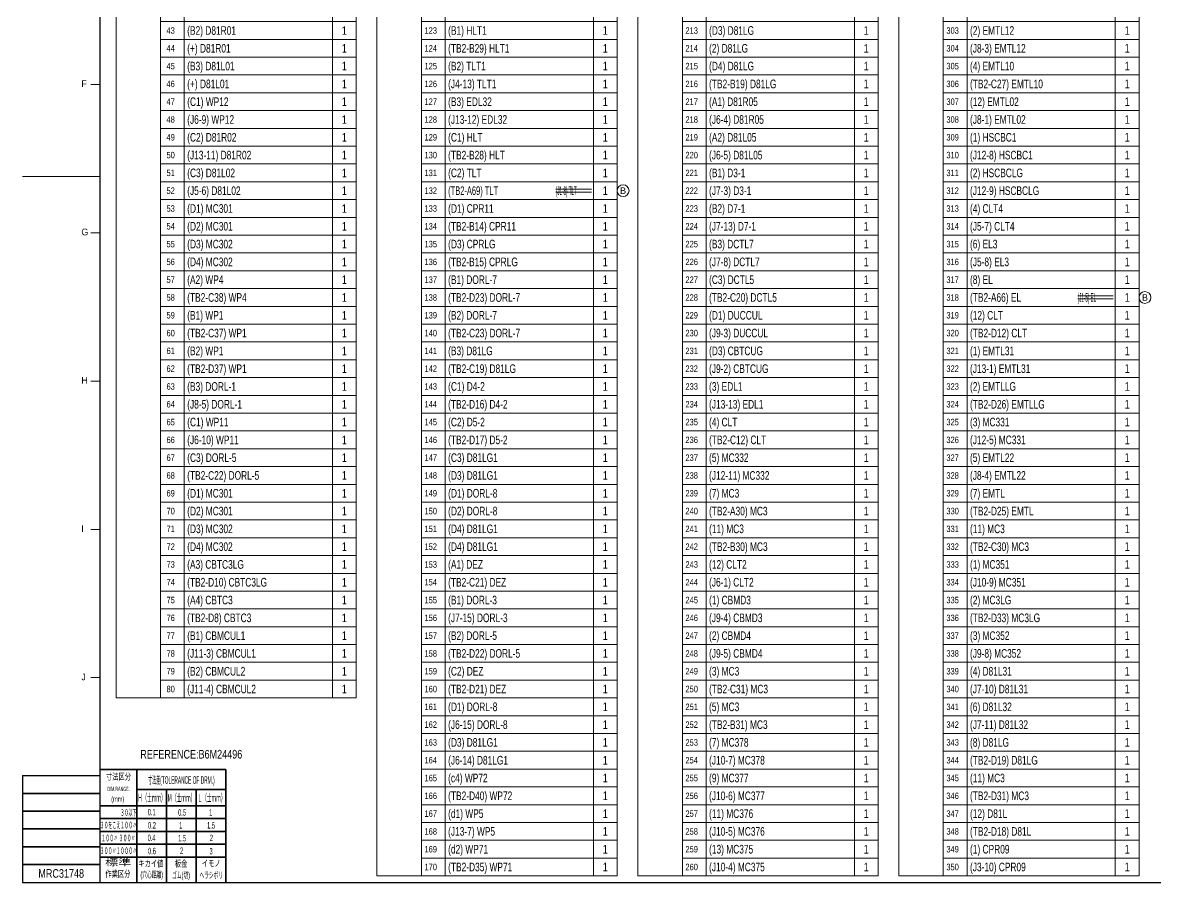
# Model space of a CAD drawing. Header units: millimetres. Extents: x 10 to 832, y 7 to 590.
# Drawn here: x 9.5 to 391.5, y 15 to 304.8 of the extents above; entities that cross this region are included whole.
import ezdxf
from ezdxf.enums import TextEntityAlignment as Align

# ---------------------------------------------------------------- set-up
doc = ezdxf.new("R2010")
doc.units = ezdxf.units.MM
for name, color, linetype in [('GR1_01', 7, 'Continuous'), ('GR1_02', 7, 'Continuous'), ('GR1_03', 7, 'Continuous'), ('QTY', 7, 'Continuous'), ('図面枠B6M', 7, 'Continuous'), ('訂正記号', 7, 'Continuous')]:
    doc.layers.add(name, color=color, linetype=linetype)
doc.styles.add('HG丸ｺﾞｼｯｸM-PRO', font='')
doc.styles.get('HG丸ｺﾞｼｯｸM-PRO').set_extended_font_data('HG丸ｺﾞｼｯｸM-PRO')

# ---------------------------------------------------------------- blocks, each defined once
blk = doc.blocks.new('BLKF023')
at = {"layer": '図面枠B6M', "color": 2, "linetype": 'Continuous', "lineweight": 25}
for p, q in [((35.5, 584), (35.5, 15)), ((9.5, 51), (9.5, 15)), ((9.5, 51), (35.5, 51)), ((9.5, 15), (831.5, 15))]:
    blk.add_line(p, q, dxfattribs=at)
at = {"layer": '図面枠B6M', "color": 4, "linetype": 'Continuous', "lineweight": 13}
for p, q in [((32.5, 284), (35.5, 284)), ((9.5, 253), (35.5, 253)), ((32.5, 234), (35.5, 234)), ((32.5, 184), (35.5, 184)), ((32.5, 134), (35.5, 134)), ((32.5, 84), (35.5, 84))]:
    blk.add_line(p, q, dxfattribs=at)
at = {"layer": '図面枠B6M', "color": 3, "linetype": 'Continuous', "lineweight": 35}
for p, q in [((35.5, 53), (78, 53)), ((48, 53), (48, 15)), ((78, 53), (78, 15)), ((48, 46.3), (78, 46.3)), ((58, 46.3), (58, 15)), ((68, 46.3), (68, 15)), ((9.5, 45), (35.5, 45)), ((9.5, 39), (35.5, 39)), ((35.5, 40.8), (78, 40.8)), ((35.5, 36.47), (78, 36.47)), ((9.5, 33), (35.5, 33)), ((35.5, 32.15), (78, 32.15)), ((9.5, 27), (35.5, 27)), ((35.5, 27.82), (78, 27.82)), ((35.5, 23.5), (78, 23.5)), ((9.5, 21), (35.5, 21))]:
    blk.add_line(p, q, dxfattribs=at)
at = {"layer": '図面枠B6M', "color": 4, "linetype": 'Continuous', "lineweight": 13, "style": 'HG丸ｺﾞｼｯｸM-PRO'}
for s, width, p in [('F', 0.998986, (29.29, 282.45)), ('G', 1.003714, (29.29, 232.45)), ('H', 1.00207, (29.29, 182.45)), ('I', 1.00207, (29.29, 132.45)), ('J', 1.005117, (29.29, 82.45))]:
    blk.add_text(s, height=2.25, dxfattribs=dict(at, width=width)).set_placement(p, align=Align.BOTTOM_LEFT)
for s, height, width, p in [('寸法区分', 2.182, 0.692256, (41.81, 48.9)), ('(mm)', 1.818, 0.619256, (41.57, 41.64)), ('標準', 2.182, 1.489301, (41.71, 20)), ('作業区分', 2.182, 0.692256, (41.62, 16.1)), ('(穴心距離)', 2.182, 0.521231, (53.03, 15.86)), ('ゴム(切)', 2.182, 0.521232, (62.93, 15.67)), ('ヘラシボリ', 2.182, 0.521228, (73.11, 15.67))]:
    blk.add_text(s, height=height, dxfattribs=dict(at, width=width)).set_placement(p, align=Align.BOTTOM_CENTER)
for s, height, width, p in [('寸法差(TOLERANCE OF DRM.)', 2.5455, 0.382528, (63.02, 49.5)), ('DIM.RANGE.', 1.455, 0.522543, (41.85, 46.49)), ('Ｈ（士ｍｍ）', 2.545, 0.439786, (53.03, 43.51)), ('Ｍ（士ｍｍ）', 2.545, 0.439786, (63.02, 43.46)), ('Ｌ（士ｍｍ）', 2.545, 0.439786, (73.2, 43.46)), ('３０以下', 2.182, 0.44793, (45.2, 38.52)), ('0.1', 2.182, 0.522424, (53.03, 38.67)), ('0.5', 2.182, 0.522424, (63.26, 38.57)), ('1', 2.18, 0.521199, (72.92, 38.57)), ('３０をこえ１００〃', 2.182, 0.44793, (41.79, 34.27)), ('0.2', 2.182, 0.522424, (53.12, 34.23)), ('1', 2.18, 0.521199, (62.83, 34.23)), ('1.5', 2.182, 0.522424, (73.02, 34.23)), ('１００〃 ３００〃', 2.182, 0.448161, (41.79, 29.93)), ('0.4', 2.182, 0.522424, (52.98, 29.99)), ('1.5', 2.182, 0.522424, (63.26, 29.9)), ('2', 2.18, 0.521199, (73.16, 29.99)), ('３００〃１０００〃', 2.182, 0.44793, (41.79, 25.64)), ('2', 2.18, 0.521199, (63.12, 25.65)), ('0.6', 2.182, 0.522424, (53.12, 25.56)), ('3', 2.18, 0.521199, (73.06, 25.51)), ('キカイ値', 2.182, 0.692256, (52.74, 21.33)), ('板金', 2.182, 0.692256, (62.93, 21.33)), ('イモノ', 2.182, 0.692256, (73.11, 21.42))]:
    blk.add_text(s, height=height, dxfattribs=dict(at, width=width)).set_placement(p, align=Align.MIDDLE_CENTER)
blk = doc.blocks.new('BLKF026')
at = {"layer": 'GR1_01', "color": 3, "linetype": 'Continuous', "lineweight": 13}
for p, q in [((41, 568.67), (41, 557.17)), ((41, 568.67), (41, 77.17)), ((122, 568.67), (41, 568.67)), ((56, 568.67), (56, 557.17)), ((64, 568.67), (64, 77.17)), ((114, 568.67), (114, 77.17)), ((122, 568.67), (122, 77.17)), ((122, 557.17), (41, 557.17)), ((56, 557.17), (56, 77.17)), ((56, 557.17), (122, 557.17)), ((122, 557.17), (122, 83.17)), ((56, 551.17), (122, 551.17)), ((56, 545.17), (122, 545.17)), ((56, 539.17), (122, 539.17)), ((56, 533.17), (122, 533.17)), ((56, 527.17), (122, 527.17)), ((56, 521.17), (122, 521.17)), ((56, 515.17), (122, 515.17)), ((56, 509.17), (122, 509.17)), ((56, 503.17), (122, 503.17)), ((56, 497.17), (122, 497.17)), ((56, 491.17), (122, 491.17)), ((56, 485.17), (122, 485.17)), ((56, 479.17), (122, 479.17)), ((56, 473.17), (122, 473.17)), ((56, 467.17), (122, 467.17)), ((56, 461.17), (122, 461.17)), ((56, 455.17), (122, 455.17)), ((56, 449.17), (122, 449.17)), ((56, 443.17), (122, 443.17)), ((56, 437.17), (122, 437.17)), ((56, 431.17), (122, 431.17)), ((56, 425.17), (122, 425.17)), ((56, 419.17), (122, 419.17)), ((56, 413.17), (122, 413.17)), ((56, 407.17), (122, 407.17)), ((56, 401.17), (122, 401.17)), ((56, 395.17), (122, 395.17)), ((56, 389.17), (122, 389.17)), ((56, 383.17), (122, 383.17)), ((56, 377.17), (122, 377.17)), ((56, 371.17), (122, 371.17)), ((56, 365.17), (122, 365.17)), ((56, 359.17), (122, 359.17)), ((56, 353.17), (122, 353.17)), ((56, 347.17), (122, 347.17)), ((56, 341.17), (122, 341.17)), ((56, 335.17), (122, 335.17)), ((56, 329.17), (122, 329.17)), ((56, 323.17), (122, 323.17)), ((56, 317.17), (122, 317.17)), ((56, 311.17), (122, 311.17)), ((56, 305.17), (122, 305.17)), ((56, 299.17), (122, 299.17)), ((56, 293.17), (122, 293.17)), ((56, 287.17), (122, 287.17)), ((56, 281.17), (122, 281.17)), ((56, 275.17), (122, 275.17)), ((56, 269.17), (122, 269.17)), ((56, 263.17), (122, 263.17)), ((56, 257.17), (122, 257.17)), ((56, 251.17), (122, 251.17)), ((56, 245.17), (122, 245.17)), ((56, 239.17), (122, 239.17)), ((56, 233.17), (122, 233.17)), ((56, 227.17), (122, 227.17)), ((56, 221.17), (122, 221.17)), ((56, 215.17), (122, 215.17)), ((56, 209.17), (122, 209.17)), ((56, 203.17), (122, 203.17)), ((56, 197.17), (122, 197.17)), ((56, 191.17), (122, 191.17)), ((56, 185.17), (122, 185.17)), ((56, 179.17), (122, 179.17)), ((56, 173.17), (122, 173.17)), ((56, 167.17), (122, 167.17)), ((56, 161.17), (122, 161.17)), ((56, 155.17), (122, 155.17)), ((56, 149.17), (122, 149.17)), ((56, 143.17), (122, 143.17)), ((56, 137.17), (122, 137.17)), ((56, 131.17), (122, 131.17)), ((56, 125.17), (122, 125.17)), ((56, 119.17), (122, 119.17)), ((56, 113.17), (122, 113.17)), ((56, 107.17), (122, 107.17)), ((56, 101.17), (122, 101.17)), ((56, 95.17), (122, 95.17)), ((56, 89.17), (122, 89.17)), ((56, 83.17), (122, 83.17)), ((56, 83.17), (122, 83.17)), ((41, 77.17), (122, 77.17))]:
    blk.add_line(p, q, dxfattribs=at)
at = {"layer": 'GR1_01', "color": 3, "linetype": 'Continuous', "lineweight": 13, "style": 'HG丸ｺﾞｼｯｸM-PRO'}
for s, height, width, p in [('電線種別', 2.182, 0.863284, (48.5, 565.8)), ('線番号', 2.182, 0.863284, (89, 564.7)), ('#', 2.18, 0.693196, (60.1, 562.18)), ('TEXT', 2.182, 0.863438, (89, 560.92)), ('QTY', 2.182, 0.692704, (117.93, 562.78))]:
    blk.add_text(s, height=height, dxfattribs=dict(at, width=width)).set_placement(p, align=Align.MIDDLE_CENTER)
for s, width, p in [('WIRE', 0.829808, (48.5, 561.05)), ('CLASS', 0.831675, (48.5, 558.55))]:
    blk.add_text(s, height=1.818, dxfattribs=dict(at, width=width)).set_placement(p, align=Align.BOTTOM_CENTER)
blk = doc.blocks.new('BLKF027')
at = {"layer": 'GR1_01', "color": 3, "linetype": 'Continuous', "lineweight": 13}
for p, q in [((129, 568.67), (129, 557.17)), ((129, 568.67), (129, 17.17)), ((210, 568.67), (129, 568.67)), ((144, 568.67), (144, 557.17)), ((152, 568.67), (152, 17.17)), ((202, 568.67), (202, 17.17)), ((210, 568.67), (210, 17.17)), ((210, 557.17), (129, 557.17)), ((144, 557.17), (144, 17.17)), ((144, 557.17), (210, 557.17)), ((144, 551.17), (210, 551.17)), ((144, 545.17), (210, 545.17)), ((144, 539.17), (210, 539.17)), ((144, 533.17), (210, 533.17)), ((144, 527.17), (210, 527.17)), ((144, 521.17), (210, 521.17)), ((144, 515.17), (210, 515.17)), ((144, 509.17), (210, 509.17)), ((144, 503.17), (210, 503.17)), ((144, 497.17), (210, 497.17)), ((144, 491.17), (210, 491.17)), ((144, 485.17), (210, 485.17)), ((144, 479.17), (210, 479.17)), ((144, 473.17), (210, 473.17)), ((144, 467.17), (210, 467.17)), ((144, 461.17), (210, 461.17)), ((144, 455.17), (210, 455.17)), ((144, 449.17), (210, 449.17)), ((144, 443.17), (210, 443.17)), ((144, 437.17), (210, 437.17)), ((144, 431.17), (210, 431.17)), ((144, 425.17), (210, 425.17)), ((144, 419.17), (210, 419.17)), ((144, 413.17), (210, 413.17)), ((144, 407.17), (210, 407.17)), ((144, 401.17), (210, 401.17)), ((144, 395.17), (210, 395.17)), ((144, 389.17), (210, 389.17)), ((144, 383.17), (210, 383.17)), ((144, 377.17), (210, 377.17)), ((144, 371.17), (210, 371.17)), ((144, 365.17), (210, 365.17)), ((144, 359.17), (210, 359.17)), ((144, 353.17), (210, 353.17)), ((144, 347.17), (210, 347.17)), ((144, 341.17), (210, 341.17)), ((144, 335.17), (210, 335.17)), ((144, 329.17), (210, 329.17)), ((144, 323.17), (210, 323.17)), ((144, 317.17), (210, 317.17)), ((144, 311.17), (210, 311.17)), ((144, 305.17), (210, 305.17)), ((144, 299.17), (210, 299.17)), ((144, 293.17), (210, 293.17)), ((144, 287.17), (210, 287.17)), ((144, 281.17), (210, 281.17)), ((144, 275.17), (210, 275.17)), ((144, 269.17), (210, 269.17)), ((144, 263.17), (210, 263.17)), ((144, 257.17), (210, 257.17)), ((144, 251.17), (210, 251.17)), ((144, 245.17), (210, 245.17)), ((144, 239.17), (210, 239.17)), ((144, 233.17), (210, 233.17)), ((144, 227.17), (210, 227.17)), ((144, 221.17), (210, 221.17)), ((144, 215.17), (210, 215.17)), ((144, 209.17), (210, 209.17)), ((144, 203.17), (210, 203.17)), ((144, 197.17), (210, 197.17)), ((144, 191.17), (210, 191.17)), ((144, 185.17), (210, 185.17)), ((144, 179.17), (210, 179.17)), ((144, 173.17), (210, 173.17)), ((144, 167.17), (210, 167.17)), ((144, 161.17), (210, 161.17)), ((144, 155.17), (210, 155.17)), ((144, 149.17), (210, 149.17)), ((144, 143.17), (210, 143.17)), ((144, 137.17), (210, 137.17)), ((144, 131.17), (210, 131.17)), ((144, 125.17), (210, 125.17)), ((144, 119.17), (210, 119.17)), ((144, 113.17), (210, 113.17)), ((144, 107.17), (210, 107.17)), ((144, 101.17), (210, 101.17)), ((144, 95.17), (210, 95.17)), ((144, 89.17), (210, 89.17)), ((144, 83.17), (210, 83.17)), ((144, 83.17), (210, 83.17)), ((144, 77.17), (210, 77.17)), ((144, 71.17), (210, 71.17)), ((144, 65.17), (210, 65.17)), ((144, 59.17), (210, 59.17)), ((144, 53.17), (210, 53.17)), ((144, 47.17), (210, 47.17)), ((144, 41.17), (210, 41.17)), ((144, 35.17), (210, 35.17)), ((144, 29.17), (210, 29.17)), ((144, 23.17), (210, 23.17)), ((129, 17.17), (210, 17.17))]:
    blk.add_line(p, q, dxfattribs=at)
at = {"layer": 'GR1_01', "color": 3, "linetype": 'Continuous', "lineweight": 13, "style": 'HG丸ｺﾞｼｯｸM-PRO'}
for s, height, width, p in [('電線種別', 2.182, 0.863284, (136.5, 565.8)), ('線番号', 2.182, 0.863284, (177, 564.7)), ('#', 2.18, 0.693196, (148.1, 562.18)), ('TEXT', 2.182, 0.863438, (177, 560.92)), ('QTY', 2.182, 0.692704, (205.93, 562.78))]:
    blk.add_text(s, height=height, dxfattribs=dict(at, width=width)).set_placement(p, align=Align.MIDDLE_CENTER)
for s, width, p in [('WIRE', 0.829808, (136.5, 561.05)), ('CLASS', 0.831675, (136.5, 558.55))]:
    blk.add_text(s, height=1.818, dxfattribs=dict(at, width=width)).set_placement(p, align=Align.BOTTOM_CENTER)
blk = doc.blocks.new('BLKF028')
at = {"layer": 'GR1_01', "color": 3, "linetype": 'Continuous', "lineweight": 13}
for p, q in [((217, 568.67), (217, 557.17)), ((217, 568.67), (217, 17.17)), ((298, 568.67), (217, 568.67)), ((232, 568.67), (232, 557.17)), ((240, 568.67), (240, 17.17)), ((290, 568.67), (290, 17.17)), ((298, 568.67), (298, 17.17)), ((298, 557.17), (217, 557.17)), ((232, 557.17), (232, 17.17)), ((232, 557.17), (298, 557.17)), ((232, 551.17), (298, 551.17)), ((232, 545.17), (298, 545.17)), ((232, 539.17), (298, 539.17)), ((232, 533.17), (298, 533.17)), ((232, 527.17), (298, 527.17)), ((232, 521.17), (298, 521.17)), ((232, 515.17), (298, 515.17)), ((232, 509.17), (298, 509.17)), ((232, 503.17), (298, 503.17)), ((232, 497.17), (298, 497.17)), ((232, 491.17), (298, 491.17)), ((232, 485.17), (298, 485.17)), ((232, 479.17), (298, 479.17)), ((232, 473.17), (298, 473.17)), ((232, 467.17), (298, 467.17)), ((232, 461.17), (298, 461.17)), ((232, 455.17), (298, 455.17)), ((232, 449.17), (298, 449.17)), ((232, 443.17), (298, 443.17)), ((232, 437.17), (298, 437.17)), ((232, 431.17), (298, 431.17)), ((232, 425.17), (298, 425.17)), ((232, 419.17), (298, 419.17)), ((232, 413.17), (298, 413.17)), ((232, 407.17), (298, 407.17)), ((232, 401.17), (298, 401.17)), ((232, 395.17), (298, 395.17)), ((232, 389.17), (298, 389.17)), ((232, 383.17), (298, 383.17)), ((232, 377.17), (298, 377.17)), ((232, 371.17), (298, 371.17)), ((232, 365.17), (298, 365.17)), ((232, 359.17), (298, 359.17)), ((232, 353.17), (298, 353.17)), ((232, 347.17), (298, 347.17)), ((232, 341.17), (298, 341.17)), ((232, 335.17), (298, 335.17)), ((232, 329.17), (298, 329.17)), ((232, 323.17), (298, 323.17)), ((232, 317.17), (298, 317.17)), ((232, 311.17), (298, 311.17)), ((232, 305.17), (298, 305.17)), ((232, 299.17), (298, 299.17)), ((232, 293.17), (298, 293.17)), ((232, 287.17), (298, 287.17)), ((232, 281.17), (298, 281.17)), ((232, 275.17), (298, 275.17)), ((232, 269.17), (298, 269.17)), ((232, 263.17), (298, 263.17)), ((232, 257.17), (298, 257.17)), ((232, 251.17), (298, 251.17)), ((232, 245.17), (298, 245.17)), ((232, 239.17), (298, 239.17)), ((232, 233.17), (298, 233.17)), ((232, 227.17), (298, 227.17)), ((232, 221.17), (298, 221.17)), ((232, 215.17), (298, 215.17)), ((232, 209.17), (298, 209.17)), ((232, 203.17), (298, 203.17)), ((232, 197.17), (298, 197.17)), ((232, 191.17), (298, 191.17)), ((232, 185.17), (298, 185.17)), ((232, 179.17), (298, 179.17)), ((232, 173.17), (298, 173.17)), ((232, 167.17), (298, 167.17)), ((232, 161.17), (298, 161.17)), ((232, 155.17), (298, 155.17)), ((232, 149.17), (298, 149.17)), ((232, 143.17), (298, 143.17)), ((232, 137.17), (298, 137.17)), ((232, 131.17), (298, 131.17)), ((232, 125.17), (298, 125.17)), ((232, 119.17), (298, 119.17)), ((232, 113.17), (298, 113.17)), ((232, 107.17), (298, 107.17)), ((232, 101.17), (298, 101.17)), ((232, 95.17), (298, 95.17)), ((232, 89.17), (298, 89.17)), ((232, 83.17), (298, 83.17)), ((232, 83.17), (298, 83.17)), ((232, 77.17), (298, 77.17)), ((232, 71.17), (298, 71.17)), ((232, 65.17), (298, 65.17)), ((232, 59.17), (298, 59.17)), ((232, 53.17), (298, 53.17)), ((232, 47.17), (298, 47.17)), ((232, 41.17), (298, 41.17)), ((232, 35.17), (298, 35.17)), ((232, 29.17), (298, 29.17)), ((232, 23.17), (298, 23.17)), ((217, 17.17), (298, 17.17))]:
    blk.add_line(p, q, dxfattribs=at)
at = {"layer": 'GR1_01', "color": 3, "linetype": 'Continuous', "lineweight": 13, "style": 'HG丸ｺﾞｼｯｸM-PRO'}
for s, height, width, p in [('電線種別', 2.182, 0.863284, (224.5, 565.8)), ('線番号', 2.182, 0.863284, (265, 564.7)), ('#', 2.18, 0.693196, (236.1, 562.18)), ('TEXT', 2.182, 0.863438, (265, 560.92)), ('QTY', 2.182, 0.692704, (293.93, 562.78))]:
    blk.add_text(s, height=height, dxfattribs=dict(at, width=width)).set_placement(p, align=Align.MIDDLE_CENTER)
for s, width, p in [('WIRE', 0.829808, (224.5, 561.05)), ('CLASS', 0.831675, (224.5, 558.55))]:
    blk.add_text(s, height=1.818, dxfattribs=dict(at, width=width)).set_placement(p, align=Align.BOTTOM_CENTER)
blk = doc.blocks.new('BLKF029')
at = {"layer": 'GR1_01', "color": 3, "linetype": 'Continuous', "lineweight": 13}
for p, q in [((305, 568.67), (305, 557.17)), ((305, 568.67), (305, 17.17)), ((386, 568.67), (305, 568.67)), ((320, 568.67), (320, 557.17)), ((328, 568.67), (328, 17.17)), ((378, 568.67), (378, 17.17)), ((386, 568.67), (386, 17.17)), ((386, 557.17), (305, 557.17)), ((320, 557.17), (320, 17.17)), ((320, 557.17), (386, 557.17)), ((320, 551.17), (386, 551.17)), ((320, 545.17), (386, 545.17)), ((320, 539.17), (386, 539.17)), ((320, 533.17), (386, 533.17)), ((320, 527.17), (386, 527.17)), ((320, 521.17), (386, 521.17)), ((320, 515.17), (386, 515.17)), ((320, 509.17), (386, 509.17)), ((320, 503.17), (386, 503.17)), ((320, 497.17), (386, 497.17)), ((320, 491.17), (386, 491.17)), ((320, 485.17), (386, 485.17)), ((320, 479.17), (386, 479.17)), ((320, 473.17), (386, 473.17)), ((320, 467.17), (386, 467.17)), ((320, 461.17), (386, 461.17)), ((320, 455.17), (386, 455.17)), ((320, 449.17), (386, 449.17)), ((320, 443.17), (386, 443.17)), ((320, 437.17), (386, 437.17)), ((320, 431.17), (386, 431.17)), ((320, 425.17), (386, 425.17)), ((320, 419.17), (386, 419.17)), ((320, 413.17), (386, 413.17)), ((320, 407.17), (386, 407.17)), ((320, 401.17), (386, 401.17)), ((320, 395.17), (386, 395.17)), ((320, 389.17), (386, 389.17)), ((320, 383.17), (386, 383.17)), ((320, 377.17), (386, 377.17)), ((320, 371.17), (386, 371.17)), ((320, 365.17), (386, 365.17)), ((320, 359.17), (386, 359.17)), ((320, 353.17), (386, 353.17)), ((320, 347.17), (386, 347.17)), ((320, 341.17), (386, 341.17)), ((320, 335.17), (386, 335.17)), ((320, 329.17), (386, 329.17)), ((320, 323.17), (386, 323.17)), ((320, 317.17), (386, 317.17)), ((320, 311.17), (386, 311.17)), ((320, 305.17), (386, 305.17)), ((320, 299.17), (386, 299.17)), ((320, 293.17), (386, 293.17)), ((320, 287.17), (386, 287.17)), ((320, 281.17), (386, 281.17)), ((320, 275.17), (386, 275.17)), ((320, 269.17), (386, 269.17)), ((320, 263.17), (386, 263.17)), ((320, 257.17), (386, 257.17)), ((320, 251.17), (386, 251.17)), ((320, 245.17), (386, 245.17)), ((320, 239.17), (386, 239.17)), ((320, 233.17), (386, 233.17)), ((320, 227.17), (386, 227.17)), ((320, 221.17), (386, 221.17)), ((320, 215.17), (386, 215.17)), ((320, 209.17), (386, 209.17)), ((320, 203.17), (386, 203.17)), ((320, 197.17), (386, 197.17)), ((320, 191.17), (386, 191.17)), ((320, 185.17), (386, 185.17)), ((320, 179.17), (386, 179.17)), ((320, 173.17), (386, 173.17)), ((320, 167.17), (386, 167.17)), ((320, 161.17), (386, 161.17)), ((320, 155.17), (386, 155.17)), ((320, 149.17), (386, 149.17)), ((320, 143.17), (386, 143.17)), ((320, 137.17), (386, 137.17)), ((320, 131.17), (386, 131.17)), ((320, 125.17), (386, 125.17)), ((320, 119.17), (386, 119.17)), ((320, 113.17), (386, 113.17)), ((320, 107.17), (386, 107.17)), ((320, 101.17), (386, 101.17)), ((320, 95.17), (386, 95.17)), ((320, 89.17), (386, 89.17)), ((320, 83.17), (386, 83.17)), ((320, 83.17), (386, 83.17)), ((320, 77.17), (386, 77.17)), ((320, 71.17), (386, 71.17)), ((320, 65.17), (386, 65.17)), ((320, 59.17), (386, 59.17)), ((320, 53.17), (386, 53.17)), ((320, 47.17), (386, 47.17)), ((320, 41.17), (386, 41.17)), ((320, 35.17), (386, 35.17)), ((320, 29.17), (386, 29.17)), ((320, 23.17), (386, 23.17)), ((305, 17.17), (386, 17.17))]:
    blk.add_line(p, q, dxfattribs=at)
at = {"layer": 'GR1_01', "color": 3, "linetype": 'Continuous', "lineweight": 13, "style": 'HG丸ｺﾞｼｯｸM-PRO'}
for s, height, width, p in [('電線種別', 2.182, 0.863284, (312.5, 565.8)), ('線番号', 2.182, 0.863284, (353, 564.7)), ('#', 2.18, 0.693196, (324.1, 562.18)), ('TEXT', 2.182, 0.863438, (353, 560.92)), ('QTY', 2.182, 0.692704, (381.93, 562.78))]:
    blk.add_text(s, height=height, dxfattribs=dict(at, width=width)).set_placement(p, align=Align.MIDDLE_CENTER)
for s, width, p in [('WIRE', 0.829808, (312.5, 561.05)), ('CLASS', 0.831675, (312.5, 558.55))]:
    blk.add_text(s, height=1.818, dxfattribs=dict(at, width=width)).set_placement(p, align=Align.BOTTOM_CENTER)
blk = doc.blocks.new('BLKF043')
at = {"layer": '訂正記号', "color": 4, "linetype": 'Continuous', "lineweight": 13}
blk.add_circle((388, 212.17), 2, dxfattribs=at)
at = {"layer": '訂正記号', "color": 4, "linetype": 'Continuous', "lineweight": 13, "style": 'HG丸ｺﾞｼｯｸM-PRO', "width": 1.04272}
blk.add_text('B', height=2.18, dxfattribs=at).set_placement((388, 212.17), align=Align.MIDDLE_CENTER)
blk = doc.blocks.new('BLKF044')
at = {"layer": '訂正記号', "color": 4, "linetype": 'Continuous', "lineweight": 13}
blk.add_circle((212, 248.17), 2, dxfattribs=at)
at = {"layer": '訂正記号', "color": 4, "linetype": 'Continuous', "lineweight": 13, "style": 'HG丸ｺﾞｼｯｸM-PRO', "width": 1.04272}
blk.add_text('B', height=2.18, dxfattribs=at).set_placement((212, 248.17), align=Align.MIDDLE_CENTER)

msp = doc.modelspace()

# ---------------------------------------------------------------- linework, layer by layer
at = {"layer": '訂正記号', "color": 4, "linetype": 'Continuous', "lineweight": 13}
for p, q in [((189.33, 248.67), (201.33, 248.67)), ((189.33, 247.67), (201.33, 247.67)), ((365.33, 212.67), (377.33, 212.67)), ((365.33, 211.67), (377.33, 211.67))]:
    msp.add_line(p, q, dxfattribs=at)

# ---------------------------------------------------------------- block references
at = {"layer": 'GR1_01', "color": 3, "linetype": 'Continuous', "lineweight": 13}
for name in ['BLKF026', 'BLKF027', 'BLKF028', 'BLKF029']:
    msp.add_blockref(name, (0, 0), dxfattribs=at)
at = {"layer": '図面枠B6M', "color": 4, "linetype": 'Continuous', "lineweight": 13}
msp.add_blockref('BLKF023', (0, 0), dxfattribs=at)
at = {"layer": '訂正記号', "color": 4, "linetype": 'Continuous', "lineweight": 13}
for name in ['BLKF044', 'BLKF043']:
    msp.add_blockref(name, (0, 0), dxfattribs=at)

# ---------------------------------------------------------------- texts
at = {"layer": 'GR1_02', "color": 3, "linetype": 'Continuous', "lineweight": 9, "style": 'HG丸ｺﾞｼｯｸM-PRO', "width": 0.784542}
for p in [(118, 302.17), (206, 302.17), (294, 302.17), (382, 302.17), (118, 296.17), (206, 296.17), (294, 296.17), (382, 296.17), (118, 290.17), (206, 290.17), (294, 290.17), (382, 290.17), (118, 284.17), (206, 284.17), (294, 284.17), (382, 284.17), (118, 278.17), (206, 278.17), (294, 278.17), (382, 278.17), (118, 272.17), (206, 272.17), (294, 272.17), (382, 272.17), (118, 266.17), (206, 266.17), (294, 266.17), (382, 266.17), (118, 260.17), (206, 260.17), (294, 260.17), (382, 260.17), (118, 254.17), (206, 254.17), (294, 254.17), (382, 254.17), (118, 248.17), (206, 248.17), (294, 248.17), (382, 248.17), (118, 242.17), (206, 242.17), (294, 242.17), (382, 242.17), (118, 236.17), (206, 236.17), (294, 236.17), (382, 236.17), (118, 230.17), (206, 230.17), (294, 230.17), (382, 230.17), (118, 224.17), (206, 224.17), (294, 224.17), (382, 224.17), (118, 218.17), (206, 218.17), (294, 218.17), (382, 218.17), (118, 212.17), (206, 212.17), (294, 212.17), (382, 212.17), (118, 206.17), (206, 206.17), (294, 206.17), (382, 206.17), (118, 200.17), (206, 200.17), (294, 200.17), (382, 200.17), (118, 194.17), (206, 194.17), (294, 194.17), (382, 194.17), (118, 188.17), (206, 188.17), (294, 188.17), (382, 188.17), (118, 182.17), (206, 182.17), (294, 182.17), (382, 182.17), (118, 176.17), (206, 176.17), (294, 176.17), (382, 176.17), (118, 170.17), (206, 170.17), (294, 170.17), (382, 170.17), (118, 164.17), (206, 164.17), (294, 164.17), (382, 164.17), (118, 158.17), (206, 158.17), (294, 158.17), (382, 158.17), (118, 152.17), (206, 152.17), (294, 152.17), (382, 152.17), (118, 146.17), (206, 146.17), (294, 146.17), (382, 146.17), (118, 140.17), (206, 140.17), (294, 140.17), (382, 140.17), (118, 134.17), (206, 134.17), (294, 134.17), (382, 134.17), (118, 128.17), (206, 128.17), (294, 128.17), (382, 128.17), (118, 122.17), (206, 122.17), (294, 122.17), (382, 122.17), (118, 116.17), (206, 116.17), (294, 116.17), (382, 116.17), (118, 110.17), (206, 110.17), (294, 110.17), (382, 110.17), (118, 104.17), (206, 104.17), (294, 104.17), (382, 104.17), (118, 98.17), (206, 98.17), (294, 98.17), (382, 98.17), (118, 92.17), (206, 92.17), (294, 92.17), (382, 92.17), (118, 86.17), (206, 86.17), (294, 86.17), (382, 86.17), (118, 80.17), (206, 80.17), (294, 80.17), (382, 80.17), (206, 74.17), (294, 74.17), (382, 74.17), (206, 68.17), (294, 68.17), (382, 68.17), (206, 62.17), (294, 62.17), (382, 62.17), (206, 56.17), (294, 56.17), (382, 56.17), (206, 50.17), (294, 50.17), (382, 50.17), (206, 44.17), (294, 44.17), (382, 44.17), (206, 38.17), (294, 38.17), (382, 38.17), (206, 32.17), (294, 32.17), (382, 32.17), (206, 26.17), (294, 26.17), (382, 26.17), (206, 20.17), (294, 20.17), (382, 20.17)]:
    msp.add_text('1', height=2.91, dxfattribs=at).set_placement(p, align=Align.MIDDLE_CENTER)
at = {"layer": 'GR1_03', "color": 3, "linetype": 'Continuous', "lineweight": 9, "style": 'HG丸ｺﾞｼｯｸM-PRO', "width": 0.691275}
for s, p in [('43', (58.02, 302.17)), ('123', (145.03, 302.17)), ('213', (233.03, 302.17)), ('303', (321.03, 302.17)), ('44', (58.02, 296.17)), ('124', (145.03, 296.17)), ('214', (233.03, 296.17)), ('304', (321.03, 296.17)), ('45', (58.02, 290.17)), ('125', (145.03, 290.17)), ('215', (233.03, 290.17)), ('305', (321.03, 290.17)), ('46', (58.02, 284.17)), ('126', (145.03, 284.17)), ('216', (233.03, 284.17)), ('306', (321.03, 284.17)), ('47', (58.02, 278.17)), ('127', (145.03, 278.17)), ('217', (233.03, 278.17)), ('307', (321.03, 278.17)), ('48', (58.02, 272.17)), ('128', (145.03, 272.17)), ('218', (233.03, 272.17)), ('308', (321.03, 272.17)), ('49', (58.02, 266.17)), ('129', (145.03, 266.17)), ('219', (233.03, 266.17)), ('309', (321.03, 266.17)), ('50', (58.02, 260.17)), ('130', (145.03, 260.17)), ('220', (233.03, 260.17)), ('310', (321.03, 260.17)), ('51', (58.02, 254.17)), ('131', (145.03, 254.17)), ('221', (233.03, 254.17)), ('311', (321.03, 254.17)), ('52', (58.02, 248.17)), ('132', (145.03, 248.17)), ('222', (233.03, 248.17)), ('312', (321.03, 248.17)), ('53', (58.02, 242.17)), ('133', (145.03, 242.17)), ('223', (233.03, 242.17)), ('313', (321.03, 242.17)), ('54', (58.02, 236.17)), ('134', (145.03, 236.17)), ('224', (233.03, 236.17)), ('314', (321.03, 236.17)), ('55', (58.02, 230.17)), ('135', (145.03, 230.17)), ('225', (233.03, 230.17)), ('315', (321.03, 230.17)), ('56', (58.02, 224.17)), ('136', (145.03, 224.17)), ('226', (233.03, 224.17)), ('316', (321.03, 224.17)), ('57', (58.02, 218.17)), ('137', (145.03, 218.17)), ('227', (233.03, 218.17)), ('317', (321.03, 218.17)), ('58', (58.02, 212.17)), ('138', (145.03, 212.17)), ('228', (233.03, 212.17)), ('318', (321.03, 212.17)), ('59', (58.02, 206.17)), ('139', (145.03, 206.17)), ('229', (233.03, 206.17)), ('319', (321.03, 206.17)), ('60', (58.02, 200.17)), ('140', (145.03, 200.17)), ('230', (233.03, 200.17)), ('320', (321.03, 200.17)), ('61', (58.02, 194.17)), ('141', (145.03, 194.17)), ('231', (233.03, 194.17)), ('321', (321.03, 194.17)), ('62', (58.02, 188.17)), ('142', (145.03, 188.17)), ('232', (233.03, 188.17)), ('322', (321.03, 188.17)), ('63', (58.02, 182.17)), ('143', (145.03, 182.17)), ('233', (233.03, 182.17)), ('323', (321.03, 182.17)), ('64', (58.02, 176.17)), ('144', (145.03, 176.17)), ('234', (233.03, 176.17)), ('324', (321.03, 176.17)), ('65', (58.02, 170.17)), ('145', (145.03, 170.17)), ('235', (233.03, 170.17)), ('325', (321.03, 170.17)), ('66', (58.02, 164.17)), ('146', (145.03, 164.17)), ('236', (233.03, 164.17)), ('326', (321.03, 164.17)), ('67', (58.02, 158.17)), ('147', (145.03, 158.17)), ('237', (233.03, 158.17)), ('327', (321.03, 158.17)), ('68', (58.02, 152.17)), ('148', (145.03, 152.17)), ('238', (233.03, 152.17)), ('328', (321.03, 152.17)), ('69', (58.02, 146.17)), ('149', (145.03, 146.17)), ('239', (233.03, 146.17)), ('329', (321.03, 146.17)), ('70', (58.02, 140.17)), ('150', (145.03, 140.17)), ('240', (233.03, 140.17)), ('330', (321.03, 140.17)), ('71', (58.02, 134.17)), ('151', (145.03, 134.17)), ('241', (233.03, 134.17)), ('331', (321.03, 134.17)), ('72', (58.02, 128.17)), ('152', (145.03, 128.17)), ('242', (233.03, 128.17)), ('332', (321.03, 128.17)), ('73', (58.02, 122.17)), ('153', (145.03, 122.17)), ('243', (233.03, 122.17)), ('333', (321.03, 122.17)), ('74', (58.02, 116.17)), ('154', (145.03, 116.17)), ('244', (233.03, 116.17)), ('334', (321.03, 116.17)), ('75', (58.02, 110.17)), ('155', (145.03, 110.17)), ('245', (233.03, 110.17)), ('335', (321.03, 110.17)), ('76', (58.02, 104.17)), ('156', (145.03, 104.17)), ('246', (233.03, 104.17)), ('336', (321.03, 104.17)), ('77', (58.02, 98.17)), ('157', (145.03, 98.17)), ('247', (233.03, 98.17)), ('337', (321.03, 98.17)), ('78', (58.02, 92.17)), ('158', (145.03, 92.17)), ('248', (233.03, 92.17)), ('338', (321.03, 92.17)), ('79', (58.02, 86.17)), ('159', (145.03, 86.17)), ('249', (233.03, 86.17)), ('339', (321.03, 86.17)), ('80', (58.02, 80.17)), ('160', (145.03, 80.17)), ('250', (233.03, 80.17)), ('340', (321.03, 80.17)), ('161', (145.03, 74.17)), ('251', (233.03, 74.17)), ('341', (321.03, 74.17)), ('162', (145.03, 68.17)), ('252', (233.03, 68.17)), ('342', (321.03, 68.17)), ('163', (145.03, 62.17)), ('253', (233.03, 62.17)), ('343', (321.03, 62.17)), ('164', (145.03, 56.17)), ('254', (233.03, 56.17)), ('344', (321.03, 56.17)), ('165', (145.03, 50.17)), ('255', (233.03, 50.17)), ('345', (321.03, 50.17)), ('166', (145.03, 44.17)), ('256', (233.03, 44.17)), ('346', (321.03, 44.17)), ('167', (145.03, 38.17)), ('257', (233.03, 38.17)), ('347', (321.03, 38.17)), ('168', (145.03, 32.17)), ('258', (233.03, 32.17)), ('348', (321.03, 32.17)), ('169', (145.03, 26.17)), ('259', (233.03, 26.17)), ('349', (321.03, 26.17)), ('170', (145.03, 20.17)), ('260', (233.03, 20.17)), ('350', (321.03, 20.17))]:
    msp.add_text(s, height=2.182, dxfattribs=at).set_placement(p, align=Align.MIDDLE_LEFT)
at = {"layer": 'QTY', "color": 3, "linetype": 'Continuous', "lineweight": 35, "style": 'HG丸ｺﾞｼｯｸM-PRO'}
for s, height, width, p in [('(B2) D81R01', 2.9091, 0.724809, (65, 302.17)), ('(B1) HLT1', 2.909, 0.72502, (153, 302.17)), ('(D3) D81LG', 2.909, 0.724286, (241, 302.17)), ('(2) EMTL12', 2.909, 0.724455, (329, 302.17)), ('(+) D81R01', 2.909, 0.724479, (65, 296.17)), ('(TB2-B29) HLT1', 2.9091, 0.724925, (153, 296.17)), ('(2) D81LG', 2.909, 0.72434, (241, 296.17)), ('(J8-3) EMTL12', 2.9091, 0.72426, (329, 296.17)), ('(B3) D81L01', 2.9091, 0.724639, (65, 290.17)), ('(B2) TLT1', 2.909, 0.724557, (153, 290.17)), ('(D4) D81LG', 2.909, 0.724286, (241, 290.17)), ('(4) EMTL10', 2.909, 0.724455, (329, 290.17)), ('(+) D81L01', 2.909, 0.724277, (65, 284.17)), ('(J4-13) TLT1', 2.9091, 0.723947, (153, 284.17)), ('(TB2-B19) D81LG', 2.9091, 0.724754, (241, 284.17)), ('(TB2-C27) EMTL10', 2.9091, 0.724588, (329, 284.17)), ('(C1) WP12', 2.909, 0.724519, (65, 278.17)), ('(B3) EDL32', 2.909, 0.724933, (153, 278.17)), ('(A1) D81R05', 2.9091, 0.724308, (241, 278.17)), ('(12) EMTL02', 2.9091, 0.724427, (329, 278.17)), ('(J6-9) WP12', 2.9091, 0.724233, (65, 272.17)), ('(J13-12) EDL32', 2.9091, 0.724286, (153, 272.17)), ('(J6-4) D81R05', 2.9091, 0.724265, (241, 272.17)), ('(J8-1) EMTL02', 2.9091, 0.72426, (329, 272.17)), ('(C2) D81R02', 2.9091, 0.724503, (65, 266.17)), ('(C1) HLT', 2.909, 0.724692, (153, 266.17)), ('(A2) D81L05', 2.9091, 0.724134, (241, 266.17)), ('(1) HSCBC1', 2.909, 0.725254, (329, 266.17)), ('(J13-11) D81R02', 2.9091, 0.724254, (65, 260.17)), ('(TB2-B28) HLT', 2.9091, 0.724991, (153, 260.17)), ('(J6-5) D81L05', 2.9091, 0.724113, (241, 260.17)), ('(J12-8) HSCBC1', 2.9091, 0.724822, (329, 260.17)), ('(C3) D81L02', 2.9091, 0.72433, (65, 254.17)), ('(C2) TLT', 2.909, 0.724153, (153, 254.17)), ('(B1) D3-1', 2.909, 0.72475, (241, 254.17)), ('(2) HSCBCLG', 2.9091, 0.725221, (329, 254.17)), ('(J5-6) D81L02', 2.9091, 0.724113, (65, 248.17)), ('(TB2-A69) TLT', 2.9091, 0.569835, (153, 248.17)), ('(J7-3) D3-1', 2.9091, 0.724072, (241, 248.17)), ('(J12-9) HSCBCLG', 2.9091, 0.72483, (329, 248.17)), ('(D1) MC301', 2.909, 0.72434, (65, 242.17)), ('(D1) CPR11', 2.909, 0.724671, (153, 242.17)), ('(B2) D7-1', 2.909, 0.72475, (241, 242.17)), ('(4) CLT4', 2.909, 0.7243, (329, 242.17)), ('(D2) MC301', 2.909, 0.72434, (65, 236.17)), ('(TB2-B14) CPR11', 2.9091, 0.725008, (153, 236.17)), ('(J7-13) D7-1', 2.9091, 0.724085, (241, 236.17)), ('(J5-7) CLT4', 2.9091, 0.724102, (329, 236.17)), ('(D3) MC302', 2.909, 0.72434, (65, 230.17)), ('(D3) CPRLG', 2.909, 0.724759, (153, 230.17)), ('(B3) DCTL7', 2.909, 0.724661, (241, 230.17)), ('(6) EL3', 2.909, 0.724746, (329, 230.17)), ('(D4) MC302', 2.909, 0.72434, (65, 224.17)), ('(TB2-B15) CPRLG', 2.9091, 0.725064, (153, 224.17)), ('(J7-8) DCTL7', 2.9091, 0.724081, (241, 224.17)), ('(J5-8) EL3', 2.909, 0.724375, (329, 224.17)), ('(A2) WP4', 2.909, 0.724292, (65, 218.17)), ('(B1) DORL-7', 2.9091, 0.725032, (153, 218.17)), ('(C3) DCTL5', 2.909, 0.724316, (241, 218.17)), ('(8) EL', 2.909, 0.724877, (329, 218.17)), ('(TB2-C38) WP4', 2.9091, 0.724652, (65, 212.17)), ('(TB2-D23) DORL-7', 2.9091, 0.724662, (153, 212.17)), ('(TB2-C20) DCTL5', 2.9091, 0.724479, (241, 212.17)), ('(TB2-A66) EL', 2.9091, 0.724637, (329, 212.17)), ('(B1) WP1', 2.909, 0.725003, (65, 206.17)), ('(B2) DORL-7', 2.9091, 0.725032, (153, 206.17)), ('(D1) DUCCUL', 2.9091, 0.724881, (241, 206.17)), ('(12) CLT', 2.909, 0.7243, (329, 206.17)), ('(TB2-C37) WP1', 2.9091, 0.724652, (65, 200.17)), ('(TB2-C23) DORL-7', 2.9091, 0.724734, (153, 200.17)), ('(J9-3) DUCCUL', 2.9091, 0.724687, (241, 200.17)), ('(TB2-D12) CLT', 2.9091, 0.724471, (329, 200.17)), ('(B2) WP1', 2.909, 0.725003, (65, 194.17)), ('(B3) D81LG', 2.909, 0.724743, (153, 194.17)), ('(D3) CBTCUG', 2.9091, 0.724947, (241, 194.17)), ('(1) EMTL31', 2.909, 0.724455, (329, 194.17)), ('(TB2-D37) WP1', 2.9091, 0.724565, (65, 188.17)), ('(TB2-C19) D81LG', 2.9091, 0.724533, (153, 188.17)), ('(J9-2) CBTCUG', 2.9091, 0.724745, (241, 188.17)), ('(J13-1) EMTL31', 2.9091, 0.724254, (329, 188.17)), ('(B3) DORL-1', 2.9091, 0.725032, (65, 182.17)), ('(C1) D4-2', 2.909, 0.724346, (153, 182.17)), ('(3) EDL1', 2.909, 0.724602, (241, 182.17)), ('(2) EMTLLG', 2.909, 0.724543, (329, 182.17)), ('(J8-5) DORL-1', 2.9091, 0.72444, (65, 176.17)), ('(TB2-D16) D4-2', 2.9091, 0.72443, (153, 176.17)), ('(J13-13) EDL1', 2.9091, 0.724295, (241, 176.17)), ('(TB2-D26) EMTLLG', 2.9091, 0.72457, (329, 176.17)), ('(C1) WP11', 2.909, 0.724519, (65, 170.17)), ('(C2) D5-2', 2.909, 0.724346, (153, 170.17)), ('(4) CLT', 2.909, 0.72432, (241, 170.17)), ('(3) MC331', 2.909, 0.7244, (329, 170.17)), ('(J6-10) WP11', 2.9091, 0.724229, (65, 164.17)), ('(TB2-D17) D5-2', 2.9091, 0.72443, (153, 164.17)), ('(TB2-C12) CLT', 2.9091, 0.724561, (241, 164.17)), ('(J12-5) MC331', 2.9091, 0.724203, (329, 164.17)), ('(C3) DORL-5', 2.9091, 0.724714, (65, 158.17)), ('(C3) D81LG1', 2.9091, 0.72438, (153, 158.17)), ('(5) MC332', 2.909, 0.7244, (241, 158.17)), ('(5) EMTL22', 2.909, 0.724455, (329, 158.17)), ('(TB2-C22) DORL-5', 2.9091, 0.724734, (65, 152.17)), ('(D3) D81LG1', 2.9091, 0.724276, (153, 152.17)), ('(J12-11) MC332', 2.9091, 0.724202, (241, 152.17)), ('(J8-4) EMTL22', 2.9091, 0.72426, (329, 152.17)), ('(D1) MC301', 2.909, 0.72434, (65, 146.17)), ('(D1) DORL-8', 2.9091, 0.724605, (153, 146.17)), ('(7) MC3', 2.909, 0.724473, (241, 146.17)), ('(7) EMTL', 2.909, 0.724536, (329, 146.17)), ('(D2) MC301', 2.909, 0.72434, (65, 140.17)), ('(D2) DORL-8', 2.9091, 0.724605, (153, 140.17)), ('(TB2-A30) MC3', 2.9091, 0.724466, (241, 140.17)), ('(TB2-D25) EMTL', 2.9091, 0.724571, (329, 140.17)), ('(D3) MC302', 2.909, 0.72434, (65, 134.17)), ('(D4) D81LG1', 2.9091, 0.724276, (153, 134.17)), ('(11) MC3', 2.909, 0.724431, (241, 134.17)), ('(11) MC3', 2.909, 0.724431, (329, 134.17)), ('(D4) MC302', 2.909, 0.72434, (65, 128.17)), ('(D4) D81LG1', 2.9091, 0.724276, (153, 128.17)), ('(TB2-B30) MC3', 2.9091, 0.724886, (241, 128.17)), ('(TB2-C30) MC3', 2.9091, 0.724629, (329, 128.17)), ('(A3) CBTC3LG', 2.9091, 0.724593, (65, 122.17)), ('(A1) DEZ', 2.909, 0.724383, (153, 122.17)), ('(12) CLT2', 2.909, 0.724285, (241, 122.17)), ('(1) MC351', 2.909, 0.7244, (329, 122.17)), ('(TB2-D10) CBTC3LG', 2.9091, 0.724706, (65, 116.17)), ('(TB2-C21) DEZ', 2.9091, 0.724715, (153, 116.17)), ('(J6-1) CLT2', 2.9091, 0.724102, (241, 116.17)), ('(J10-9) MC351', 2.9091, 0.724203, (329, 116.17)), ('(A4) CBTC3', 2.909, 0.724601, (65, 110.17)), ('(B1) DORL-3', 2.9091, 0.725032, (153, 110.17)), ('(1) CBMD3', 2.909, 0.724816, (241, 110.17)), ('(2) MC3LG', 2.909, 0.724496, (329, 110.17)), ('(TB2-D8) CBTC3', 2.9091, 0.724771, (65, 104.17)), ('(J7-15) DORL-3', 2.9091, 0.724419, (153, 104.17)), ('(J9-4) CBMD3', 2.9091, 0.72452, (241, 104.17)), ('(TB2-D33) MC3LG', 2.9091, 0.724545, (329, 104.17)), ('(B1) CBMCUL1', 2.9091, 0.725327, (65, 98.17)), ('(B2) DORL-5', 2.9091, 0.725032, (153, 98.17)), ('(2) CBMD4', 2.909, 0.724816, (241, 98.17)), ('(3) MC352', 2.909, 0.7244, (329, 98.17)), ('(J11-3) CBMCUL1', 2.9091, 0.72473, (65, 92.17)), ('(TB2-D22) DORL-5', 2.9091, 0.724662, (153, 92.17)), ('(J9-5) CBMD4', 2.9091, 0.72452, (241, 92.17)), ('(J9-8) MC352', 2.9091, 0.724204, (329, 92.17)), ('(B2) CBMCUL2', 2.9091, 0.725327, (65, 86.17)), ('(C2) DEZ', 2.909, 0.724671, (153, 86.17)), ('(3) MC3', 2.909, 0.724473, (241, 86.17)), ('(4) D81L31', 2.909, 0.724266, (329, 86.17)), ('(J11-4) CBMCUL2', 2.9091, 0.72473, (65, 80.17)), ('(TB2-D21) DEZ', 2.9091, 0.724624, (153, 80.17)), ('(TB2-C31) MC3', 2.9091, 0.724629, (241, 80.17)), ('(J7-10) D81L31', 2.9091, 0.72412, (329, 80.17)), ('(D1) DORL-8', 2.9091, 0.724605, (153, 74.17)), ('(5) MC3', 2.909, 0.724473, (241, 74.17)), ('(6) D81L32', 2.909, 0.724266, (329, 74.17)), ('(J6-15) DORL-8', 2.9091, 0.724419, (153, 68.17)), ('(TB2-B31) MC3', 2.9091, 0.724886, (241, 68.17)), ('(J7-11) D81L32', 2.9091, 0.72412, (329, 68.17)), ('(D3) D81LG1', 2.9091, 0.724276, (153, 62.17)), ('(7) MC378', 2.909, 0.7244, (241, 62.17)), ('(8) D81LG', 2.909, 0.72434, (329, 62.17)), ('(J6-14) D81LG1', 2.9091, 0.724162, (153, 56.17)), ('(J10-7) MC378', 2.9091, 0.724203, (241, 56.17)), ('(TB2-D19) D81LG', 2.9091, 0.724458, (329, 56.17)), ('(c4) WP72', 2.909, 0.724771, (153, 50.17)), ('(9) MC377', 2.909, 0.7244, (241, 50.17)), ('(11) MC3', 2.909, 0.724431, (329, 50.17)), ('(TB2-D40) WP72', 2.9091, 0.724535, (153, 44.17)), ('(J10-6) MC377', 2.9091, 0.724203, (241, 44.17)), ('(TB2-D31) MC3', 2.9091, 0.724542, (329, 44.17)), ('(d1) WP5', 2.909, 0.72438, (153, 38.17)), ('(11) MC376', 2.909, 0.724376, (241, 38.17)), ('(12) D81L', 2.909, 0.724276, (329, 38.17)), ('(J13-7) WP5', 2.9091, 0.724233, (153, 32.17)), ('(J10-5) MC376', 2.9091, 0.724203, (241, 32.17)), ('(TB2-D18) D81L', 2.9091, 0.724442, (329, 32.17)), ('(d2) WP71', 2.909, 0.724355, (153, 26.17)), ('(13) MC375', 2.909, 0.724376, (241, 26.17)), ('(1) CPR09', 2.909, 0.724783, (329, 26.17)), ('(TB2-D35) WP71', 2.9091, 0.724535, (153, 20.17)), ('(J10-4) MC375', 2.9091, 0.724203, (241, 20.17)), ('(J3-10) CPR09', 2.9091, 0.724457, (329, 20.17))]:
    msp.add_text(s, height=height, dxfattribs=dict(at, width=width)).set_placement(p, align=Align.MIDDLE_LEFT)
at = {"layer": '図面枠B6M', "color": 3, "linetype": 'Continuous', "lineweight": 35, "style": 'HG丸ｺﾞｼｯｸM-PRO'}
for s, height, width, p in [('REFERENCE:B6M24496', 2.9091, 0.783569, (66.37, 58.19)), ('MRC31748', 2.909, 0.783478, (22.5, 18))]:
    msp.add_text(s, height=height, dxfattribs=dict(at, width=width)).set_placement(p, align=Align.MIDDLE_CENTER)
at = {"layer": '訂正記号', "color": 3, "linetype": 'Continuous', "lineweight": 35, "style": 'HG丸ｺﾞｼｯｸM-PRO'}
for s, width, p in [('(J1-8) TLT', 0.308126, (189.33, 248.17)), ('(J1-5) EL', 0.308377, (365.33, 212.17))]:
    msp.add_text(s, height=2.909, dxfattribs=dict(at, width=width)).set_placement(p, align=Align.MIDDLE_LEFT)

doc.saveas('drawing.dxf')
